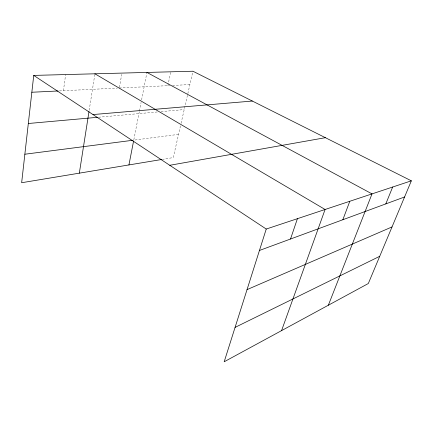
<?xml version="1.0" encoding="UTF-8"?>
<svg xmlns="http://www.w3.org/2000/svg" width="433" height="433" viewBox="0 0 433 433"><rect width="100%" height="100%" fill="white"/><g stroke="black" fill="none" stroke-linecap="round" stroke-linejoin="round"><path stroke-width="0.32" stroke-dasharray="2.17 1.62" d="M63.429 90.719L65.621 74.573M89.193 110.301L94.919 73.799M119.416 87.363L121.705 74.389M139.296 111.654L133.754 140.157L178.558 134.371M139.426 111L141.077 102.502M141.586 99.888L146.922 72.435M167.847 85.658L170.781 71.808M180.485 125.884L173.276 157.58L162.251 159.404M181.081 123.275L192.929 71.228M98.535 117.224L157.682 111.941M161.033 111.638L184.198 109.571M59.397 90.914L117.289 88.11M119.302 88.013L169.85 85.561M172.523 85.431L189.887 84.592"/><path stroke-width="0.65" d="M411.35 180.821L266.241 229.041L224.18 361.772L368.315 283.528L411.35 180.821L192.929 71.228L33.736 75.407L21.65 182.726L161.606 159.512M79.331 173.157L88.987 111.611M128.937 164.93L133.629 140.812M290.516 239.021L297.422 218.681M281.569 330.617L325.086 209.485L94.919 73.799M342.849 219.731L349.799 201.275M328.36 305.216L372.012 193.892L146.922 72.435M385.803 203.9L392.655 187.034M235.07 327.391L379.714 256.314M247.037 289.628L392.033 226.924M259.448 250.469L404.579 196.977M169.763 165.292L325.389 137.689M24.86 154.229L132.444 140.324M28.318 123.502L97.874 117.283M92.998 114.566L252.358 101.046M31.842 92.251L58.054 90.979M33.736 75.407L266.241 229.041"/></g></svg>
